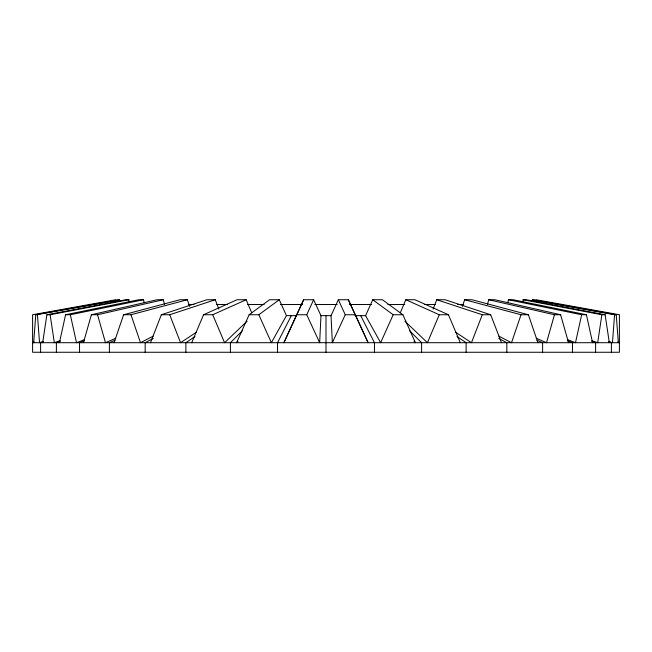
<?xml version="1.0" encoding="UTF-8"?>
<svg xmlns="http://www.w3.org/2000/svg" width="652" height="652" viewBox="0 0 652 652"><rect width="100%" height="100%" fill="white"/><g stroke="black" fill="none" stroke-linecap="round" stroke-linejoin="round"><path stroke-width="0.98" d="M33.651 342.707L35.778 314.745L119.552 299.741L35.778 314.745M618.349 342.707L616.221 314.745L532.448 299.741L614.575 314.745L612.448 342.707L608.626 341.436M42.673 342.707L46.871 314.745L125.624 299.741L128.876 299.741L129.169 301.729M522.831 301.729L523.124 299.741L526.376 299.741L605.129 314.745L609.327 342.707M605.129 314.745L601.877 314.745L597.672 342.707L591.975 340.703M59.422 342.707L65.583 314.745L138.811 299.741L143.57 299.741L144.231 302.724M507.769 302.724L508.43 299.741L513.189 299.741L586.417 314.745L592.578 342.707M586.417 314.745L581.657 314.745L575.496 342.707L567.965 339.822M83.44 342.707L91.394 314.745L157.099 299.741L163.244 299.741L164.573 304.419M487.427 304.419L488.755 299.741L494.901 299.741L560.606 314.745L568.56 342.707M560.606 314.745L554.461 314.745L546.515 342.707L536.286 338.266M114.084 342.707L123.603 314.745L179.993 299.741L187.36 299.741L189.593 306.293M462.407 306.293L464.64 299.741L472.007 299.741L528.397 314.745L537.916 342.707M528.397 314.745L521.029 314.745L511.51 342.707L498.886 336.179M150.498 342.707L161.337 314.745L206.88 299.741L215.258 299.741L218.885 309.105M433.115 309.105L436.742 299.741L445.12 299.741L490.663 314.745L501.502 342.707M490.663 314.745L482.284 314.745L471.453 342.707L455.601 332.218M191.704 342.707L203.563 314.745L237.01 299.741L246.171 299.741L251.721 312.846M400.279 312.846L405.829 299.741L414.99 299.741L448.437 314.745L460.296 342.707M448.437 314.745L439.277 314.745L427.427 342.707L404.9 321.208M249.121 314.745L258.828 314.745L271.371 342.707L286.407 315.658L279.268 299.741L269.561 299.741L249.121 314.745L236.578 342.707L237.972 341.249M402.879 314.745L382.439 299.741L372.732 299.741L365.593 315.658L380.629 342.707L393.172 314.745L402.879 314.745L415.422 342.707L414.028 341.249M296.318 315.658L283.889 342.707L303.661 299.741L313.636 299.741L320.971 315.658L319.659 342.707L306.758 314.745L313.636 299.741M303.661 299.741L296.782 314.745L306.758 314.745M338.364 299.741L331.029 315.658L332.341 342.707L345.242 314.745L338.364 299.741L348.339 299.741L368.111 342.707L355.682 315.658M291.297 315.658L277.54 342.707L277.54 352.259M242.544 330.605L230.409 342.707L230.409 352.259M247.1 321.208L224.573 342.707L212.723 314.745L203.563 314.745M258.828 314.745L279.268 299.741M194.989 336.513L185.877 342.707L185.877 352.259M196.399 332.218L180.547 342.707L169.716 314.745L161.337 314.745M153.277 338.437L145.176 342.707L145.176 352.259M153.114 336.179L140.49 342.707L130.97 314.745L123.603 314.745M212.723 314.745L246.171 299.741M114.988 340.246L109.397 342.707L109.397 352.259M115.714 338.266L105.485 342.707L97.539 314.745L91.394 314.745M84.263 340.882L79.536 342.707L79.536 352.259M84.035 339.822L76.504 342.707L70.343 314.745L65.583 314.745M60.22 341.355L56.39 342.707L56.39 352.259M60.025 340.703L54.328 342.707L50.122 314.745L46.871 314.745M43.374 341.436L39.552 342.707L37.425 314.745M43.497 341.746L40.603 342.707L40.603 352.259M169.716 314.745L215.258 299.741M34.54 342.08L32.6 342.707L619.4 342.707L617.46 342.08M130.97 314.745L187.36 299.741M97.539 314.745L163.244 299.741M70.343 314.745L143.57 299.741M50.122 314.745L128.876 299.741M115.86 299.741L32.6 314.745L32.6 352.259L619.4 352.259L619.4 314.745L536.14 299.741M188.77 304.517L194.003 304.517M216.374 304.517L227.312 304.517M247.532 304.517L264.166 304.517M280.384 304.517L302.65 304.517M314.802 304.517L337.198 304.517M349.35 304.517L371.599 304.517M387.834 304.517L404.737 304.517M424.778 304.517L435.585 304.517M457.769 304.517L463.719 304.517M345.242 314.745L355.218 314.745L348.339 299.741M614.575 314.745L616.221 314.745M286.407 315.658L296.66 315.658M320.572 315.658L331.135 315.658M355.047 315.658L365.756 315.658M523.124 299.741L601.877 314.745M508.43 299.741L581.657 314.745M488.755 299.741L554.461 314.745M464.64 299.741L521.029 314.745M436.742 299.741L482.284 314.745M608.503 341.746L611.397 342.707L611.397 352.259M591.78 341.355L595.61 342.707L595.61 352.259M567.737 340.882L572.464 342.707L572.464 352.259M537.012 340.246L542.603 342.707L542.603 352.259M405.829 299.741L439.277 314.745M498.723 338.437L506.824 342.707L506.824 352.259M457.011 336.513L466.123 342.707L466.123 352.259M372.732 299.741L393.172 314.745M409.456 330.605L421.591 342.707L421.591 352.259M360.703 315.658L374.46 342.707L374.46 352.259M326 315.658L326 352.259"/></g></svg>
